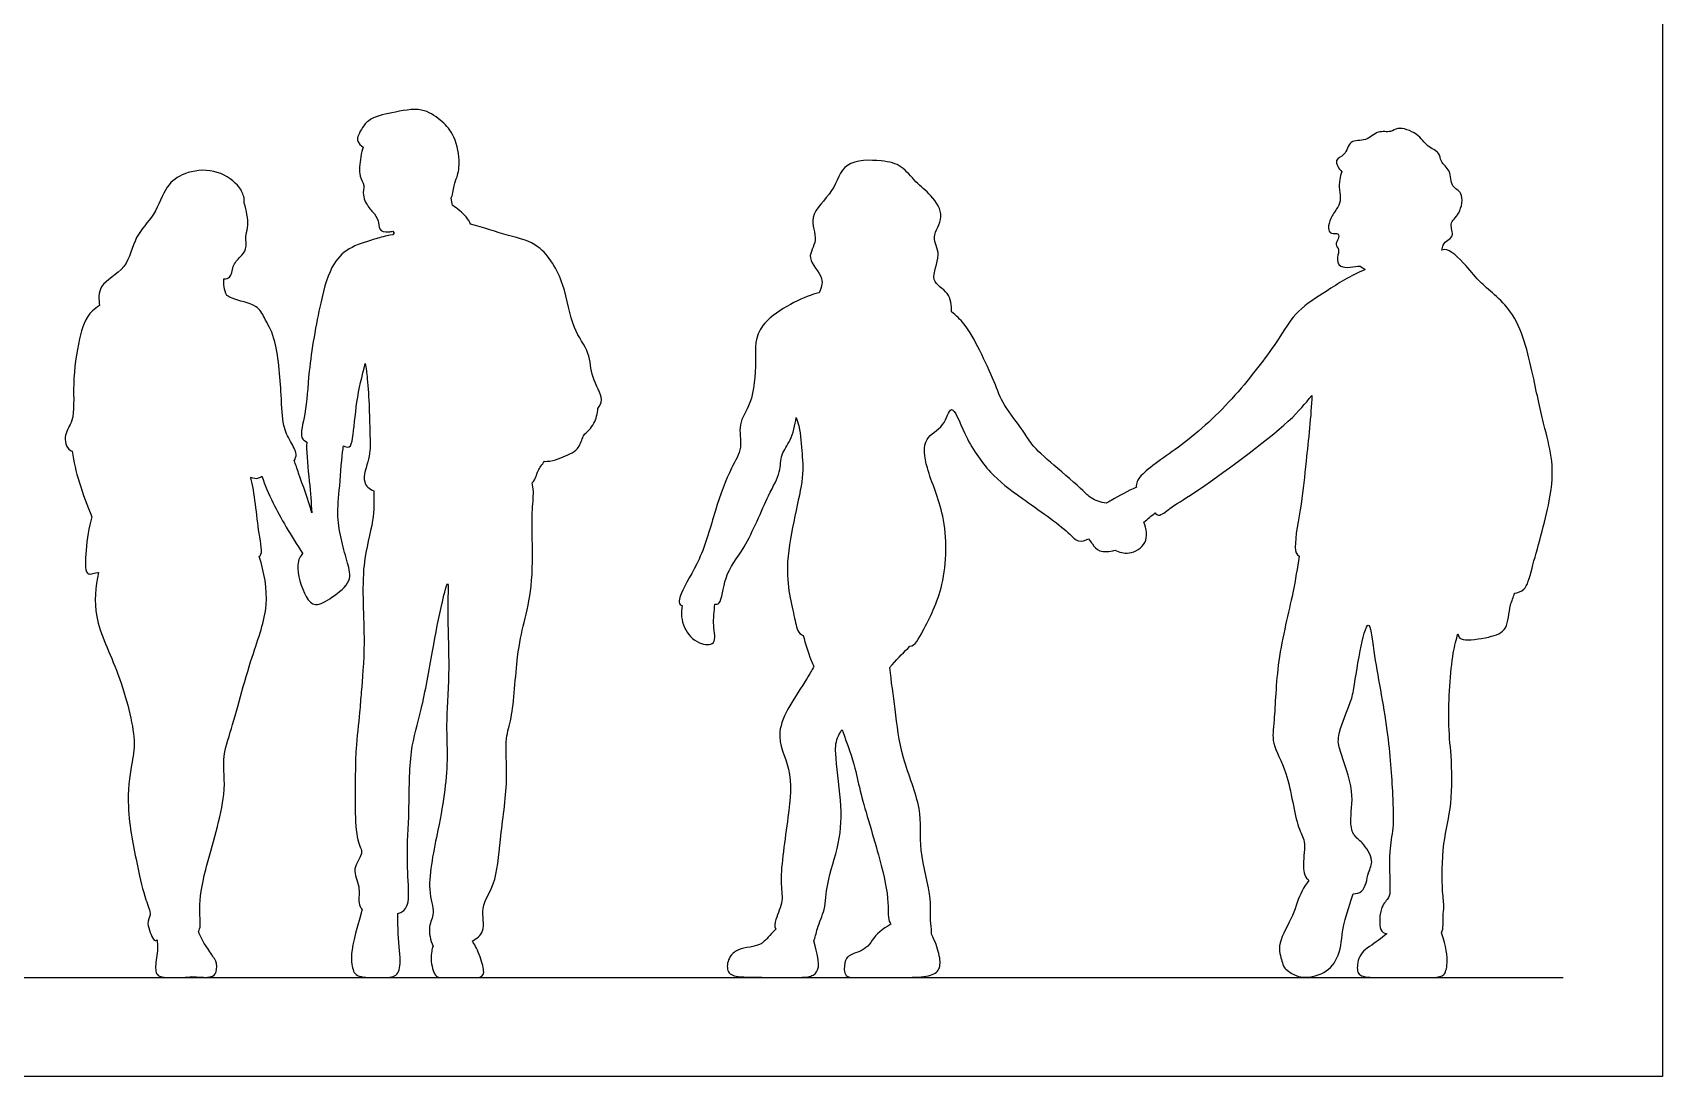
# Model space of a CAD drawing. Header units: millimetres. Extents: x 42.4 to 67, y 0.8 to 10.7.
# Drawn here: x 45.592 to 48.933, y 0.799 to 2.94 of the extents above; entities that cross this region are included whole.
import ezdxf

# ---------------------------------------------------------------- set-up
doc = ezdxf.new("R2010")
doc.units = ezdxf.units.MM
for name, color, linetype, true_color in [('AG-DIAGRAM', 7, 'Continuous', 0xfecc66), ('AG-OUTLINE', 7, 'Continuous', 0x8000ff), ('X-VPRT', 6, 'Continuous', 0xff00ff)]:
    doc.layers.add(name, color=color, linetype=linetype, true_color=true_color)

msp = doc.modelspace()

# ---------------------------------------------------------------- linework, layer by layer
at = {"layer": 'AG-DIAGRAM'}
msp.add_lwpolyline([(42.5907, 1.0024), (48.7302, 1.0024)], dxfattribs=at)
at = {"layer": 'AG-OUTLINE'}
for points, knots in [([(45.6733, 2.0813), (45.6719, 2.0818), (45.6608, 2.0871), (45.6545, 2.1176), (45.6796, 2.1442), (45.6729, 2.2221), (45.6858, 2.3105), (45.7017, 2.3603), (45.7239, 2.3769), (45.7291, 2.3801), (45.7277, 2.3929), (45.7244, 2.4246), (45.7892, 2.4545), (45.799, 2.5236), (45.8441, 2.564), (45.8634, 2.6265), (45.9028, 2.6543), (45.9643, 2.6629), (46.0138, 2.6308), (46.0258, 2.6046), (46.0262, 2.5945), (46.0259, 2.5899), (46.0303, 2.5759), (46.0367, 2.5436), (46.0273, 2.5269), (46.0322, 2.4947), (46.0178, 2.4798), (46.0005, 2.462), (46.0009, 2.4379), (45.9891, 2.435), (45.9844, 2.4349), (45.9839, 2.4294), (45.9841, 2.4182), (45.9877, 2.4063), (45.9903, 2.4008), (45.9933, 2.3989), (46.0081, 2.3902), (46.0538, 2.384), (46.0672, 2.3529), (46.0932, 2.3125), (46.1027, 2.1972), (46.1035, 2.1359), (46.1194, 2.1026), (46.1356, 2.0763), (46.1306, 2.0659), (46.1285, 2.0616), (46.1313, 2.0548), (46.1417, 2.0223), (46.1573, 1.9826), (46.1646, 1.9549), (46.163, 1.975), (46.1602, 2.0184), (46.1528, 2.0776), (46.154, 2.0983), (46.1541, 2.1), (46.1503, 2.1026), (46.1375, 2.1082), (46.1543, 2.1645), (46.1566, 2.2461), (46.18, 2.3837), (46.204, 2.4669), (46.2437, 2.5025), (46.296, 2.5166), (46.3131, 2.5227), (46.3305, 2.5254), (46.3316, 2.5266), (46.3326, 2.5279), (46.3337, 2.5292), (46.3327, 2.5303), (46.3316, 2.5314), (46.3305, 2.5325), (46.3278, 2.5319), (46.3156, 2.5297), (46.3002, 2.5348), (46.3032, 2.5548), (46.2898, 2.5723), (46.2815, 2.5797), (46.266, 2.6062), (46.2748, 2.6273), (46.259, 2.6452), (46.2644, 2.6819), (46.2673, 2.6997), (46.2699, 2.7053), (46.2651, 2.7077), (46.2561, 2.7167), (46.26, 2.7317), (46.279, 2.7657), (46.3286, 2.7751), (46.39, 2.7888), (46.4285, 2.761), (46.4565, 2.7335), (46.4698, 2.6795), (46.4633, 2.6438), (46.4554, 2.6289), (46.453, 2.6049), (46.4499, 2.6004), (46.4508, 2.5954), (46.4514, 2.5902), (46.4533, 2.5852), (46.4534, 2.5851), (46.4586, 2.582), (46.468, 2.5757), (46.4866, 2.5566), (46.4899, 2.5469), (46.5161, 2.5404), (46.5668, 2.5221), (46.6352, 2.509), (46.6859, 2.4246), (46.6952, 2.3341), (46.7365, 2.2844), (46.7352, 2.234), (46.7651, 2.1881), (46.7545, 2.1748), (46.751, 2.1693), (46.7504, 2.1586), (46.7434, 2.1327), (46.7237, 2.1176), (46.7197, 2.1095), (46.7103, 2.0838), (46.7, 2.0793), (46.6931, 2.076), (46.6828, 2.071), (46.6643, 2.0615), (46.6451, 2.0605), (46.6414, 2.0607), (46.6368, 2.0536), (46.6245, 2.0404), (46.6241, 2.0237), (46.6159, 2.0169), (46.6172, 2.0109), (46.6202, 1.9984), (46.6153, 1.9526), (46.6167, 1.9008), (46.6178, 1.804), (46.5992, 1.729), (46.5839, 1.6629), (46.5772, 1.5332), (46.5591, 1.4939), (46.5685, 1.4024), (46.5493, 1.288), (46.5441, 1.1941), (46.5078, 1.1478), (46.5232, 1.0952), (46.5018, 1.0818), (46.4931, 1.0768), (46.4939, 1.0758), (46.4946, 1.0749), (46.4996, 1.0681), (46.5043, 1.0583), (46.5143, 1.031), (46.5168, 1.0205), (46.5168, 1.0061), (46.5122, 1.0024), (46.494, 1.0024), (46.4807, 1.0024), (46.4631, 1.0024), (46.4455, 1.0024), (46.4333, 1.0024), (46.42, 1.0024), (46.4151, 1.0086), (46.4088, 1.0331), (46.4082, 1.0449), (46.4108, 1.0599), (46.4118, 1.0633), (46.413, 1.0664), (46.4077, 1.0786), (46.4012, 1.1064), (46.4192, 1.1355), (46.3971, 1.1853), (46.4243, 1.306), (46.4378, 1.3841), (46.4436, 1.4571), (46.4387, 1.5214), (46.4482, 1.6264), (46.4412, 1.7542), (46.446, 1.8288), (46.4289, 1.7618), (46.4114, 1.6716), (46.391, 1.5511), (46.3633, 1.4671), (46.3652, 1.3448), (46.358, 1.2494), (46.3644, 1.1782), (46.3615, 1.1413), (46.3438, 1.1341), (46.3409, 1.1332), (46.3407, 1.1032), (46.3418, 1.0779), (46.3467, 1.0367), (46.3461, 1.0224), (46.3385, 1.0064), (46.3313, 1.0024), (46.3101, 1.0024), (46.2969, 1.0024), (46.2649, 1.0024), (46.2551, 1.0058), (46.2477, 1.0191), (46.2458, 1.0298), (46.2454, 1.0595), (46.2529, 1.0919), (46.2679, 1.1419), (46.2638, 1.1455), (46.2588, 1.1576), (46.2653, 1.1894), (46.2442, 1.2243), (46.2737, 1.2581), (46.2507, 1.2834), (46.254, 1.4232), (46.254, 1.4672), (46.263, 1.5473), (46.2656, 1.5891), (46.2757, 1.6931), (46.2627, 1.8461), (46.2928, 1.9365), (46.2918, 1.98), (46.2915, 2.0003), (46.2823, 2.004), (46.2643, 2.0193), (46.2847, 2.0685), (46.2837, 2.113), (46.2815, 2.2099), (46.2756, 2.2519), (46.274, 2.2615), (46.2671, 2.2353), (46.2554, 2.1855), (46.2499, 2.1124), (46.2437, 2.0865), (46.2329, 2.0906), (46.2295, 2.0923), (46.2292, 2.0906), (46.2261, 2.075), (46.222, 2.0071), (46.2153, 1.9496), (46.225, 1.8967), (46.2378, 1.8533), (46.2481, 1.8131), (46.2069, 1.7814), (46.1716, 1.7608), (46.1489, 1.7824), (46.1287, 1.8478), (46.1416, 1.8667), (46.1456, 1.8719), (46.1457, 1.8721), (46.1224, 1.9071), (46.0833, 1.9739), (46.0687, 2.0113), (46.0619, 2.0302), (46.06, 2.0286), (46.0529, 2.024), (46.0444, 2.0264), (46.039, 2.0283), (46.0393, 2.0276), (46.0472, 2.0005), (46.0533, 1.9171), (46.0646, 1.8724), (46.0573, 1.8658), (46.0566, 1.8653), (46.0671, 1.8336), (46.08, 1.7618), (46.0402, 1.6627), (45.999, 1.5062), (45.9792, 1.4497), (45.9933, 1.3748), (45.9442, 1.2259), (45.9318, 1.1477), (45.9374, 1.1121), (45.9342, 1.0997), (45.932, 1.0966), (45.9367, 1.0848), (45.9422, 1.0742), (45.9551, 1.0555), (45.9605, 1.0475), (45.969, 1.0343), (45.9705, 1.027), (45.9681, 1.0114), (45.9653, 1.0067), (45.9568, 1.0033), (45.9521, 1.0024), (45.9419, 1.0024), (45.9323, 1.0029), (45.9182, 1.0039), (45.9129, 1.0029), (45.9066, 1.0024), (45.8887, 1.0024), (45.8775, 1.0024), (45.8541, 1.0024), (45.8473, 1.0058), (45.8436, 1.0193), (45.8438, 1.0292), (45.8486, 1.0557), (45.8489, 1.0679), (45.8471, 1.0792), (45.8454, 1.0785), (45.842, 1.0772), (45.8392, 1.0805), (45.8231, 1.1139), (45.8375, 1.1305), (45.8214, 1.1649), (45.8062, 1.2329), (45.7824, 1.3498), (45.7937, 1.4379), (45.8066, 1.4898), (45.7714, 1.6289), (45.7134, 1.738), (45.7211, 1.8034), (45.7268, 1.833), (45.7264, 1.8329), (45.7154, 1.8307), (45.6977, 1.8229), (45.7016, 1.8837), (45.7067, 1.9247), (45.7137, 1.9471), (45.7046, 1.9689), (45.6838, 2.0228), (45.6769, 2.0595), (45.6733, 2.0813)], [2.036085, 2.036085, 2.036085, 2.036085, 2.080747, 2.406364, 2.737427, 3.232279, 3.784718, 4.241107, 4.367569, 4.367569, 4.367569, 4.722819, 5.173484, 5.634766, 6.075675, 6.52752, 6.91275, 7.353681, 7.783127, 8.078517, 8.291546, 8.291546, 8.291546, 8.656624, 8.915243, 9.224193, 9.478285, 9.761088, 10.037009, 10.175315, 10.175315, 10.175315, 10.408111, 10.653753, 10.653753, 10.653753, 10.776059, 11.185577, 11.498719, 11.891322, 12.508218, 12.961749, 13.304131, 13.609225, 13.82653, 13.82653, 13.82653, 14.029925, 14.560103, 14.560103, 14.560103, 15.02263, 15.518095, 15.566101, 15.566101, 15.566101, 15.778352, 16.179468, 16.716664, 17.398678, 17.926615, 18.331178, 18.744371, 19.043116, 19.043116, 19.043116, 19.098895, 19.098895, 19.098895, 19.159815, 19.159815, 19.159815, 19.228217, 19.483977, 19.720625, 19.979616, 20.17906, 20.4833, 20.741326, 21.001409, 21.359498, 21.585078, 21.585078, 21.585078, 21.814594, 22.027783, 22.366912, 22.772605, 23.220164, 23.597817, 23.955032, 24.377564, 24.713156, 24.965393, 25.241794, 25.241794, 25.241794, 25.465531, 25.472643, 25.472643, 25.472643, 25.715523, 26.055909, 26.055909, 26.055909, 26.571197, 27.03579, 27.583547, 28.132006, 28.574824, 28.979068, 29.380195, 29.63282, 29.63282, 29.63282, 29.863789, 30.172326, 30.344705, 30.629651, 30.880429, 30.880429, 30.880429, 31.256025, 31.349287, 31.349287, 31.349287, 31.581442, 31.881916, 31.881916, 31.881916, 32.126858, 32.502874, 32.926086, 33.488081, 33.987121, 34.47291, 35.114047, 35.49281, 36.023179, 36.656062, 37.205956, 37.62865, 38.017998, 38.331771, 38.331771, 38.331771, 38.35002, 38.35002, 38.47125, 38.47125, 38.592481, 38.592481, 38.713712, 38.713712, 38.834942, 38.834942, 38.834942, 38.956173, 38.956173, 39.077403, 39.077403, 39.198634, 39.198634, 39.236311, 39.236311, 39.236311, 39.598329, 39.910074, 40.311614, 40.944905, 41.470219, 41.947605, 42.40224, 42.992288, 43.674217, 44.048486, 44.40612, 44.987864, 45.617565, 46.160151, 46.787992, 47.356139, 47.841426, 48.208012, 48.273305, 48.273305, 48.273305, 48.441568, 48.441568, 48.609831, 48.609831, 48.778095, 48.778095, 48.946358, 48.946358, 49.114621, 49.114621, 49.282884, 49.282884, 49.451147, 49.451147, 49.451147, 49.636305, 49.966603, 50.315956, 50.652443, 50.960603, 51.623116, 52.042351, 52.534488, 52.9109, 53.48737, 54.207755, 54.761144, 55.2088, 55.2088, 55.2088, 55.466497, 55.8612, 56.259312, 56.878261, 57.076158, 57.076158, 57.076158, 57.592015, 58.085557, 58.340322, 58.533843, 58.533843, 58.533843, 58.6058, 59.106161, 59.559157, 59.971376, 60.360345, 60.704592, 61.103672, 61.450202, 61.73988, 62.206958, 62.496426, 62.505018, 62.505018, 62.505018, 63.120171, 63.564342, 63.564342, 63.564342, 63.653756, 63.890129, 63.890129, 63.890129, 63.907082, 64.517971, 64.909209, 64.946053, 64.946053, 64.946053, 65.519248, 66.122344, 66.847685, 67.282208, 67.76617, 68.487059, 69.002946, 69.342621, 69.50857, 69.50857, 69.50857, 69.591041, 69.591041, 69.673512, 69.673512, 69.755983, 69.755983, 69.838454, 69.838454, 69.920924, 69.920924, 70.003395, 70.003395, 70.003395, 70.068419, 70.068419, 70.162657, 70.162657, 70.256896, 70.256896, 70.351135, 70.351135, 70.445374, 70.445374, 70.445374, 70.524461, 70.640271, 70.973471, 71.222348, 71.54707, 72.030656, 72.664998, 73.195107, 73.606961, 74.282256, 74.926397, 75.471255, 75.471255, 75.471255, 75.479038, 75.745409, 76.13578, 76.61596, 76.61596, 76.61596, 77.042905, 77.509909, 77.509909, 77.509909, 77.509909]), ([(46.9235, 1.7649), (46.9228, 1.7651), (46.9153, 1.7684), (46.9207, 1.7956), (46.9648, 1.861), (46.9897, 1.9583), (47.0216, 2.0456), (47.0493, 2.0872), (47.0359, 2.1382), (47.0695, 2.1798), (47.0762, 2.2676), (47.0689, 2.3466), (47.1745, 2.399), (47.2007, 2.4057), (47.2044, 2.4064), (47.2081, 2.4156), (47.2186, 2.4373), (47.1736, 2.4776), (47.2061, 2.5135), (47.178, 2.5653), (47.2377, 2.6119), (47.2515, 2.6799), (47.3331, 2.6787), (47.3746, 2.669), (47.4023, 2.6319), (47.4345, 2.6082), (47.4655, 2.5623), (47.4311, 2.5203), (47.4585, 2.4853), (47.4267, 2.429), (47.4741, 2.4089), (47.476, 2.38), (47.4761, 2.3671), (47.4856, 2.3599), (47.5068, 2.3389), (47.5346, 2.2886), (47.5643, 2.2236), (47.5811, 2.1753), (47.6234, 2.125), (47.6392, 2.0938), (47.6845, 2.0532), (47.7457, 2.0021), (47.7602, 1.9844), (47.7824, 1.9762), (47.7931, 1.9747), (47.7965, 1.9767), (47.8179, 1.9886), (47.837, 1.9998), (47.8549, 2.0074), (47.8546, 2.0095), (47.8547, 2.0192), (47.872, 2.0437), (47.9685, 2.1045), (48.0701, 2.205), (48.1498, 2.3138), (48.1811, 2.3698), (48.2442, 2.4091), (48.2803, 2.4328), (48.3094, 2.4476), (48.3237, 2.4542), (48.3203, 2.4566), (48.3169, 2.4589), (48.3134, 2.4612), (48.3023, 2.4602), (48.2696, 2.4528), (48.2652, 2.4798), (48.2726, 2.4941), (48.2612, 2.5052), (48.2695, 2.5161), (48.2712, 2.5301), (48.2528, 2.5257), (48.2467, 2.5396), (48.2529, 2.5596), (48.2654, 2.5781), (48.2748, 2.594), (48.2707, 2.6183), (48.2707, 2.6349), (48.2741, 2.6502), (48.2761, 2.6545), (48.2701, 2.6604), (48.2576, 2.6808), (48.2852, 2.6867), (48.2906, 2.7225), (48.3272, 2.715), (48.3483, 2.7409), (48.3772, 2.7337), (48.39, 2.7484), (48.4336, 2.7341), (48.4488, 2.7059), (48.4783, 2.6952), (48.4768, 2.6738), (48.5011, 2.6582), (48.4983, 2.6221), (48.5274, 2.6137), (48.5198, 2.5664), (48.494, 2.5499), (48.5102, 2.5195), (48.4844, 2.5117), (48.4818, 2.4973), (48.4815, 2.4935), (48.483, 2.4945), (48.4947, 2.4989), (48.5351, 2.4596), (48.5595, 2.424), (48.6405, 2.3663), (48.6691, 2.2298), (48.6914, 2.13), (48.7103, 2.0601), (48.706, 1.9795), (48.6663, 1.8459), (48.6548, 1.7959), (48.6369, 1.7914), (48.63, 1.79), (48.6283, 1.7824), (48.6178, 1.7617), (48.6186, 1.7138), (48.5806, 1.6991), (48.523, 1.6916), (48.5161, 1.6993), (48.5142, 1.7063), (48.514, 1.7072), (48.5108, 1.6954), (48.4997, 1.6561), (48.4923, 1.5256), (48.5012, 1.4606), (48.5038, 1.3555), (48.4817, 1.2807), (48.4809, 1.1806), (48.4869, 1.1476), (48.4827, 1.1293), (48.4847, 1.1029), (48.4808, 1.094), (48.4894, 1.0656), (48.4931, 1.0451), (48.4911, 1.0199), (48.4888, 1.0117), (48.4818, 1.0043), (48.4742, 1.0024), (48.4511, 1.0024), (48.4321, 1.0024), (48.3794, 1.0024), (48.3577, 1.0024), (48.3234, 1.0024), (48.3133, 1.0053), (48.3072, 1.0168), (48.3071, 1.0254), (48.3128, 1.0481), (48.3204, 1.0577), (48.3451, 1.0736), (48.3569, 1.0823), (48.3682, 1.0918), (48.3621, 1.0928), (48.352, 1.0982), (48.3535, 1.1484), (48.3742, 1.1651), (48.3757, 1.1851), (48.3713, 1.2625), (48.3832, 1.3078), (48.3802, 1.3819), (48.3722, 1.5104), (48.342, 1.6559), (48.3323, 1.7508), (48.3105, 1.6654), (48.3007, 1.5865), (48.291, 1.5582), (48.2658, 1.4971), (48.2714, 1.4655), (48.3045, 1.3847), (48.2909, 1.3244), (48.2997, 1.2918), (48.319, 1.2802), (48.3437, 1.2412), (48.3285, 1.2184), (48.3248, 1.1785), (48.3065, 1.1739), (48.2994, 1.1739), (48.2856, 1.1336), (48.2778, 1.1031), (48.2741, 1.0616), (48.2689, 1.0448), (48.2519, 1.0188), (48.239, 1.01), (48.2042, 1.0009), (48.1897, 1.0018), (48.1662, 1.0143), (48.1592, 1.02), (48.1546, 1.0301), (48.152, 1.0389), (48.146, 1.064), (48.1499, 1.0803), (48.1718, 1.1206), (48.1798, 1.1391), (48.1899, 1.1726), (48.1979, 1.1877), (48.2088, 1.201), (48.2081, 1.2016), (48.1985, 1.2102), (48.1952, 1.2339), (48.2035, 1.2836), (48.1821, 1.3096), (48.1682, 1.4237), (48.1306, 1.4806), (48.1393, 1.5327), (48.1416, 1.6537), (48.1774, 1.7895), (48.1845, 1.841), (48.1886, 1.8661), (48.1833, 1.8689), (48.1764, 1.8872), (48.1952, 1.9796), (48.2021, 2.0578), (48.2134, 2.156), (48.2147, 2.1958), (48.1993, 2.1776), (48.1749, 2.142), (47.9758, 1.9938), (47.9276, 1.9692), (47.9032, 1.9465), (47.8956, 1.9525), (47.8934, 1.9549), (47.8855, 1.9486), (47.878, 1.9433), (47.8705, 1.9357), (47.8757, 1.9228), (47.8809, 1.8904), (47.8401, 1.8677), (47.8199, 1.8742), (47.8111, 1.8786), (47.7996, 1.8748), (47.7765, 1.8742), (47.7672, 1.8886), (47.7594, 1.8979), (47.7569, 1.9016), (47.7508, 1.8984), (47.7335, 1.8936), (47.7152, 1.9187), (47.6176, 1.9868), (47.5535, 2.0341), (47.5038, 2.1078), (47.4753, 2.1885), (47.4617, 2.1276), (47.4154, 2.111), (47.4235, 2.0405), (47.4676, 1.9497), (47.4662, 1.8073), (47.4208, 1.7193), (47.4009, 1.682), (47.3907, 1.6813), (47.3781, 1.669), (47.3668, 1.6587), (47.351, 1.6395), (47.3494, 1.6376), (47.3525, 1.609), (47.361, 1.5515), (47.3716, 1.452), (47.4183, 1.349), (47.4067, 1.2653), (47.4372, 1.1638), (47.431, 1.1218), (47.4357, 1.0967), (47.4348, 1.0909), (47.4422, 1.0763), (47.4473, 1.0631), (47.4528, 1.0392), (47.4531, 1.0295), (47.449, 1.0149), (47.4428, 1.0097), (47.4223, 1.0039), (47.4074, 1.0024), (47.3684, 1.0024), (47.3467, 1.0024), (47.2989, 1.0024), (47.2819, 1.0024), (47.2614, 1.0024), (47.2562, 1.0077), (47.2562, 1.0289), (47.2577, 1.0365), (47.2637, 1.0458), (47.2714, 1.0502), (47.2962, 1.0585), (47.3061, 1.0665), (47.3211, 1.0904), (47.3339, 1.1014), (47.3518, 1.1114), (47.3511, 1.1121), (47.3451, 1.1199), (47.3484, 1.1615), (47.3307, 1.2444), (47.2884, 1.3788), (47.281, 1.4248), (47.2627, 1.4808), (47.2515, 1.5103), (47.2485, 1.506), (47.2394, 1.491), (47.2359, 1.4597), (47.2517, 1.3627), (47.2489, 1.2786), (47.2182, 1.1959), (47.2185, 1.1419), (47.2006, 1.107), (47.1966, 1.0832), (47.1936, 1.077), (47.2011, 1.0496), (47.2042, 1.0318), (47.2016, 1.0155), (47.198, 1.01), (47.1863, 1.0039), (47.1774, 1.0024), (47.1536, 1.0024), (47.1313, 1.0024), (47.0657, 1.0024), (47.0443, 1.0032), (47.0242, 1.0064), (47.0184, 1.0111), (47.0152, 1.0268), (47.0171, 1.0355), (47.0276, 1.0546), (47.0391, 1.0607), (47.0742, 1.066), (47.0854, 1.0697), (47.0948, 1.0794), (47.1033, 1.0882), (47.1157, 1.1011), (47.1122, 1.1073), (47.1156, 1.1238), (47.1327, 1.1611), (47.1214, 1.2016), (47.142, 1.3328), (47.1517, 1.4284), (47.1038, 1.5085), (47.1627, 1.5862), (47.1894, 1.632), (47.1938, 1.6399), (47.1919, 1.6442), (47.1816, 1.668), (47.1768, 1.6861), (47.1719, 1.7034), (47.1706, 1.704), (47.1592, 1.7102), (47.1562, 1.7391), (47.1237, 1.8452), (47.1751, 2.0164), (47.1694, 2.0734), (47.1668, 2.1205), (47.1595, 2.1449), (47.1575, 2.1506), (47.1553, 2.1348), (47.148, 2.1034), (47.1249, 2.0756), (47.1262, 2.036), (47.0982, 1.9899), (47.055, 1.8811), (47.0087, 1.8308), (47.0054, 1.7689), (46.9942, 1.7674), (46.9907, 1.7676), (46.9898, 1.7529), (46.9853, 1.7266), (46.9965, 1.682), (46.9547, 1.6849), (46.9233, 1.7181), (46.921, 1.75), (46.9235, 1.7649)], [-5.114095, -5.114095, -5.114095, -5.114095, -5.088471, -4.811118, -4.298865, -3.711258, -3.160413, -2.767501, -2.381163, -1.976723, -1.446248, -0.952425, -0.322642, -0.203764, -0.203764, -0.203764, 0.108492, 0.505887, 0.855408, 1.247939, 1.716204, 2.164536, 2.642929, 3.018322, 3.3917, 3.763388, 4.159387, 4.538235, 4.888331, 5.297688, 5.655015, 6.012043, 6.012043, 6.012043, 6.296055, 6.7514, 7.234156, 7.65076, 8.104575, 8.441076, 8.891164, 9.401417, 9.676669, 10.002495, 10.002495, 10.002495, 10.08624, 10.529466, 10.529466, 10.529466, 10.611837, 10.92659, 11.53785, 12.25565, 12.923005, 13.387799, 13.874069, 14.261689, 14.660954, 14.660954, 14.660954, 14.802525, 14.802525, 14.802525, 15.166318, 15.424204, 15.64952, 15.851492, 16.057289, 16.237741, 16.452292, 16.652373, 16.915089, 17.192067, 17.436936, 17.714926, 17.98257, 18.161598, 18.161598, 18.161598, 18.453515, 18.712901, 19.024828, 19.340394, 19.65918, 19.950406, 20.185117, 20.552137, 20.886244, 21.18656, 21.427892, 21.722626, 22.045111, 22.323673, 22.690889, 22.994348, 23.277497, 23.575487, 23.680693, 23.680693, 23.680693, 23.751912, 24.181177, 24.584512, 25.13834, 25.822087, 26.415189, 26.893508, 27.419744, 28.112511, 28.508263, 28.773587, 28.773587, 28.773587, 29.015182, 29.415051, 29.772639, 30.158644, 30.373467, 30.405626, 30.405626, 30.405626, 30.701043, 31.384085, 31.877795, 32.452897, 32.985764, 33.55944, 33.884032, 34.148973, 34.440623, 34.440623, 34.440623, 34.584385, 34.584385, 34.728148, 34.728148, 34.87191, 34.87191, 35.015672, 35.015672, 35.159435, 35.159435, 35.303197, 35.303197, 35.44696, 35.44696, 35.590722, 35.590722, 35.734485, 35.734485, 35.734485, 35.958202, 36.348593, 36.634989, 36.884271, 37.388003, 37.795224, 38.277663, 38.944299, 39.690598, 40.11991, 40.552427, 41.092003, 41.420551, 41.873662, 42.209053, 42.741632, 43.203808, 43.51353, 43.786006, 44.154069, 44.451189, 44.815779, 44.991203, 44.991203, 44.991203, 45.164619, 45.164619, 45.338035, 45.338035, 45.511451, 45.511451, 45.684867, 45.684867, 45.858283, 45.858283, 46.031699, 46.031699, 46.205115, 46.205115, 46.378531, 46.378531, 46.551947, 46.551947, 46.551947, 46.576692, 46.90778, 47.300314, 47.629787, 48.246122, 48.721693, 49.120759, 49.761721, 50.454881, 50.96231, 50.96231, 50.96231, 51.22169, 51.770965, 52.319757, 52.982329, 52.982329, 52.982329, 53.473537, 54.374767, 54.828659, 55.128983, 55.251107, 55.251107, 55.251107, 55.541272, 55.541272, 55.541272, 55.911126, 56.267127, 56.578159, 56.578159, 56.578159, 56.855583, 57.119959, 57.270557, 57.270557, 57.270557, 57.532006, 57.830533, 58.450714, 58.978099, 59.537581, 59.965366, 60.30794, 60.688132, 61.124714, 61.708629, 62.386337, 62.967107, 63.336059, 63.336059, 63.336059, 63.752912, 63.797417, 63.797417, 63.797417, 64.328981, 64.904209, 65.502323, 66.031984, 66.609694, 67.014968, 67.216223, 67.216223, 67.216223, 67.346775, 67.346775, 67.477327, 67.477327, 67.607879, 67.607879, 67.738431, 67.738431, 67.868983, 67.868983, 67.999536, 67.999536, 68.130088, 68.130088, 68.26064, 68.26064, 68.391192, 68.391192, 68.521744, 68.521744, 68.652296, 68.652296, 68.652296, 68.699022, 69.066494, 69.615596, 70.287429, 70.713861, 71.158537, 71.158537, 71.158537, 71.288938, 71.638145, 72.199468, 72.738783, 73.270172, 73.685819, 74.054823, 74.316283, 74.316283, 74.316283, 74.450367, 74.450367, 74.584452, 74.584452, 74.718537, 74.718537, 74.852621, 74.852621, 74.986706, 74.986706, 75.12079, 75.12079, 75.254875, 75.254875, 75.388959, 75.388959, 75.523044, 75.523044, 75.657128, 75.657128, 75.657128, 75.892293, 76.252845, 76.619464, 77.274877, 77.844924, 78.351926, 78.988418, 79.124109, 79.124109, 79.124109, 79.211935, 79.631832, 79.631832, 79.631832, 79.67203, 79.995038, 80.596639, 81.358859, 81.794123, 82.229656, 82.362253, 82.362253, 82.362253, 82.758688, 83.094828, 83.434429, 83.855512, 84.472385, 84.965143, 85.384104, 85.514989, 85.514989, 85.514989, 85.894769, 86.233032, 86.537997, 86.918362, 87.303197, 87.303197, 87.303197, 87.303197])]:
    msp.add_open_spline(points, degree=3, knots=knots, dxfattribs=at)
at = {"layer": 'X-VPRT'}
msp.add_lwpolyline([(42.3875, 2.9836), (48.9334, 2.9836), (48.9334, 0.7992), (42.3875, 0.7992)], close=True, dxfattribs=at)

doc.saveas('drawing.dxf')
